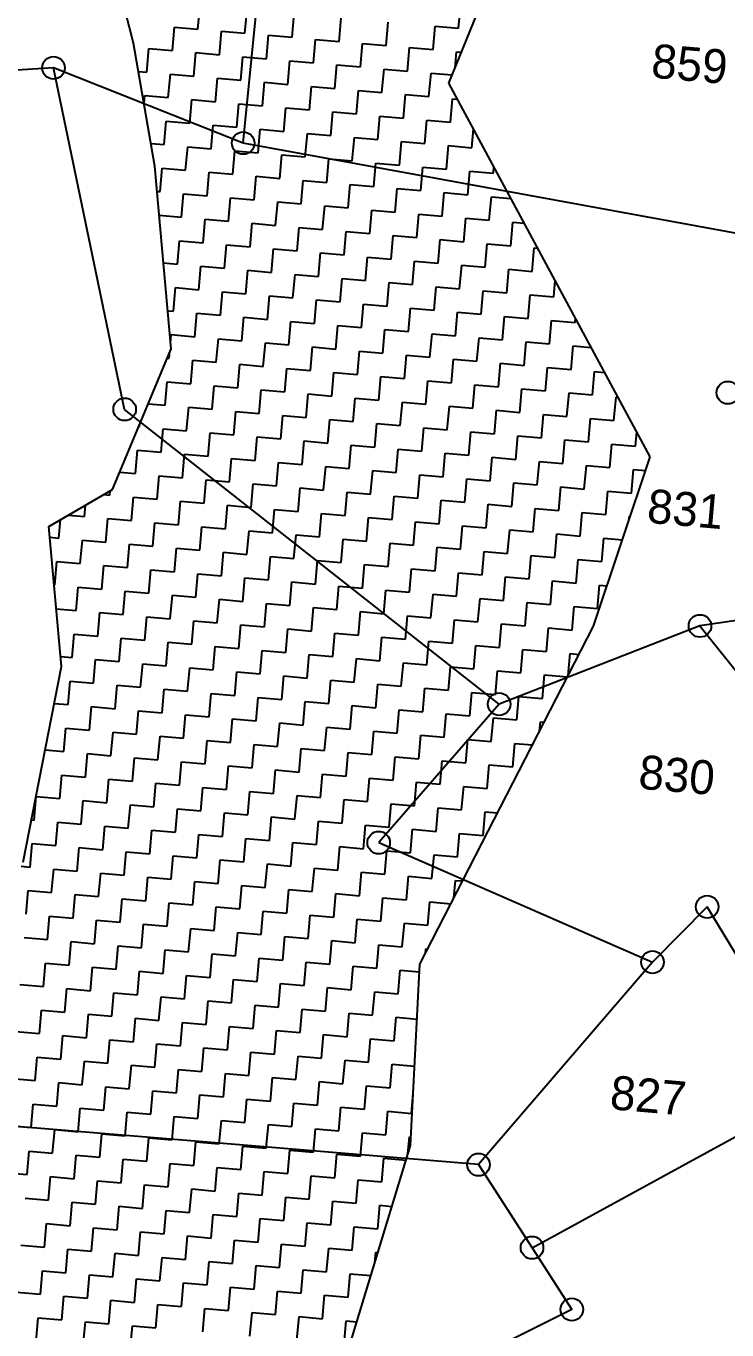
# Model space of a CAD drawing. Header units: metres. Extents: x 302356 to 305648, y 1939949 to 1943623.
# Drawn here: x 302594.8 to 302739.7, y 1942607.1 to 1942876.8 of the extents above; entities that cross this region are included whole.
import ezdxf

# ---------------------------------------------------------------- set-up
doc = ezdxf.new("R2010")
doc.units = ezdxf.units.M
for name, color, linetype in [('POLY_HATCH', 12, 'Continuous'), ('POLY_PARCEL', 6, 'Continuous'), ('TEXT_PARCEL', 7, 'Continuous')]:
    doc.layers.add(name, color=color, linetype=linetype)
doc.styles.add('TEXT_MAP', font='')
doc.styles.get('TEXT_MAP').set_extended_font_data('Kruti Dev 050')

msp = doc.modelspace()

# ---------------------------------------------------------------- linework, layer by layer
for centre in [(302600.5, 1942868.1), (302639.71, 1942852.56), (302739.87, 1942800.93), (302615.19, 1942797.48), (302734.13, 1942752.68), (302692.6, 1942736.51), (302667.71, 1942707.86), (302735.6, 1942694.58), (302724.3, 1942683.16), (302688.34, 1942641.26), (302699.41, 1942624.09), (302707.65, 1942611.3)]:
    msp.add_circle(centre, 2.33)
at = {"layer": 'POLY_HATCH'}
for p, q in [((302682.24, 1942864.93), (302701.04, 1942911.53)), ((302723.81, 1942787.68), (302682.24, 1942864.93)), ((302712.12, 1942752.64), (302723.81, 1942787.68)), ((302676.23, 1942682.71), (302712.12, 1942752.64)), ((302674.3, 1942645.24), (302676.23, 1942682.71)), ((302659.35, 1942596.27), (302674.3, 1942645.24))]:
    msp.add_line(p, q, dxfattribs=at)
at = {"layer": 'POLY_HATCH', "ltscale": 10}
for p, q in [((302617.05, 1942873.19), (302608.29, 1942907.78)), ((302621.46, 1942847.8), (302617.05, 1942873.19)), ((302624.79, 1942810), (302621.46, 1942847.8)), ((302612.69, 1942780.91), (302624.79, 1942810)), ((302599.52, 1942773.23), (302612.69, 1942780.91)), ((302602.15, 1942744.32), (302599.52, 1942773.23)), ((302594.21, 1942703.83), (302602.15, 1942744.32))]:
    msp.add_line(p, q, dxfattribs=at)
at = {"layer": 'POLY_HATCH', "linetype": 'Continuous', "ltscale": 10}
for p, q in [((302630.34, 1942876.12), (302630.77, 1942880.98)), ((302640.07, 1942875.27), (302640.49, 1942880.13)), ((302649.79, 1942874.43), (302650.21, 1942879.29)), ((302684.24, 1942876.32), (302684.66, 1942881.19)), ((302625.06, 1942871.68), (302625.48, 1942876.54)), ((302625.48, 1942876.54), (302630.34, 1942876.12)), ((302659.51, 1942873.58), (302659.93, 1942878.44)), ((302669.23, 1942872.73), (302669.65, 1942877.59)), ((302678.95, 1942871.89), (302679.38, 1942876.75)), ((302679.38, 1942876.75), (302684.24, 1942876.32)), ((302634.78, 1942870.84), (302635.2, 1942875.7)), ((302635.2, 1942875.7), (302640.07, 1942875.27)), ((302644.5, 1942869.99), (302644.93, 1942874.85)), ((302644.93, 1942874.85), (302649.79, 1942874.43)), ((302654.23, 1942869.14), (302654.65, 1942874)), ((302654.65, 1942874), (302659.51, 1942873.58)), ((302619.78, 1942867.24), (302620.2, 1942872.1)), ((302620.2, 1942872.1), (302625.06, 1942871.68)), ((302629.5, 1942866.4), (302629.92, 1942871.26)), ((302629.92, 1942871.26), (302634.78, 1942870.84)), ((302663.95, 1942868.3), (302664.37, 1942873.16)), ((302664.37, 1942873.16), (302669.23, 1942872.73)), ((302673.67, 1942867.45), (302674.09, 1942872.31)), ((302674.09, 1942872.31), (302678.95, 1942871.89)), ((302683.52, 1942868.12), (302683.81, 1942871.46)), ((302683.81, 1942871.46), (302684.84, 1942871.37)), ((302639.22, 1942865.55), (302639.64, 1942870.41)), ((302639.64, 1942870.41), (302644.5, 1942869.99)), ((302648.94, 1942864.7), (302649.36, 1942869.57)), ((302649.36, 1942869.57), (302654.23, 1942869.14)), ((302658.66, 1942863.86), (302659.09, 1942868.72)), ((302659.09, 1942868.72), (302663.95, 1942868.3)), ((302618.05, 1942867.39), (302619.78, 1942867.24)), ((302624.21, 1942861.96), (302624.64, 1942866.82)), ((302624.64, 1942866.82), (302629.5, 1942866.4)), ((302633.94, 1942861.11), (302634.36, 1942865.97)), ((302634.36, 1942865.97), (302639.22, 1942865.55)), ((302668.39, 1942863.01), (302668.81, 1942867.87)), ((302668.81, 1942867.87), (302673.67, 1942867.45)), ((302678.11, 1942862.16), (302678.53, 1942867.03)), ((302678.53, 1942867.03), (302682.93, 1942866.64)), ((302643.66, 1942860.27), (302644.08, 1942865.13)), ((302644.08, 1942865.13), (302648.94, 1942864.7)), ((302653.38, 1942859.42), (302653.8, 1942864.28)), ((302653.8, 1942864.28), (302658.66, 1942863.86)), ((302663.1, 1942858.57), (302663.52, 1942863.43)), ((302663.52, 1942863.43), (302668.39, 1942863.01)), ((302619.21, 1942860.74), (302619.35, 1942862.38)), ((302619.35, 1942862.38), (302624.21, 1942861.96)), ((302628.65, 1942856.68), (302629.07, 1942861.54)), ((302629.07, 1942861.54), (302633.94, 1942861.11)), ((302638.37, 1942855.83), (302638.8, 1942860.69)), ((302638.8, 1942860.69), (302643.66, 1942860.27)), ((302672.82, 1942857.73), (302673.25, 1942862.59)), ((302673.25, 1942862.59), (302678.11, 1942862.16)), ((302682.54, 1942856.88), (302682.97, 1942861.74)), ((302682.97, 1942861.74), (302684, 1942861.65)), ((302648.09, 1942854.98), (302648.52, 1942859.84)), ((302648.52, 1942859.84), (302653.38, 1942859.42)), ((302657.82, 1942854.14), (302658.24, 1942859)), ((302658.24, 1942859), (302663.1, 1942858.57)), ((302667.54, 1942853.29), (302667.96, 1942858.15)), ((302667.96, 1942858.15), (302672.82, 1942857.73)), ((302677.26, 1942852.44), (302677.68, 1942857.3)), ((302677.68, 1942857.3), (302682.54, 1942856.88)), ((302623.37, 1942852.24), (302623.79, 1942857.1)), ((302623.79, 1942857.1), (302628.65, 1942856.68)), ((302633.09, 1942851.39), (302633.51, 1942856.25)), ((302633.51, 1942856.25), (302638.37, 1942855.83)), ((302642.81, 1942850.54), (302643.23, 1942855.41)), ((302643.23, 1942855.41), (302648.09, 1942854.98)), ((302652.53, 1942849.7), (302652.96, 1942854.56)), ((302652.96, 1942854.56), (302657.82, 1942854.14)), ((302686.98, 1942851.6), (302687.32, 1942855.48)), ((302620.65, 1942852.47), (302623.37, 1942852.24)), ((302662.25, 1942848.85), (302662.68, 1942853.71)), ((302662.68, 1942853.71), (302667.54, 1942853.29)), ((302671.98, 1942848.01), (302672.4, 1942852.87)), ((302672.4, 1942852.87), (302677.26, 1942852.44)), ((302681.7, 1942847.16), (302682.12, 1942852.02)), ((302682.12, 1942852.02), (302686.98, 1942851.6)), ((302627.8, 1942846.95), (302628.23, 1942851.81)), ((302628.23, 1942851.81), (302633.09, 1942851.39)), ((302637.53, 1942846.11), (302637.95, 1942850.97)), ((302637.95, 1942850.97), (302642.81, 1942850.54)), ((302647.25, 1942845.26), (302647.67, 1942850.12)), ((302647.67, 1942850.12), (302652.53, 1942849.7)), ((302656.97, 1942844.41), (302657.39, 1942849.27)), ((302657.39, 1942849.27), (302662.25, 1942848.85)), ((302622.52, 1942842.52), (302622.94, 1942847.38)), ((302622.94, 1942847.38), (302627.8, 1942846.95)), ((302632.24, 1942841.67), (302632.67, 1942846.53)), ((302632.67, 1942846.53), (302637.53, 1942846.11)), ((302666.69, 1942843.57), (302667.12, 1942848.43)), ((302667.12, 1942848.43), (302671.98, 1942848.01)), ((302676.41, 1942842.72), (302676.84, 1942847.58)), ((302676.84, 1942847.58), (302681.7, 1942847.16)), ((302686.14, 1942841.87), (302686.56, 1942846.74)), ((302686.56, 1942846.74), (302691.42, 1942846.31)), ((302691.42, 1942846.31), (302691.54, 1942847.65)), ((302641.96, 1942840.82), (302642.39, 1942845.68)), ((302642.39, 1942845.68), (302647.25, 1942845.26)), ((302651.69, 1942839.98), (302652.11, 1942844.84)), ((302652.11, 1942844.84), (302656.97, 1942844.41)), ((302661.41, 1942839.13), (302661.83, 1942843.99)), ((302661.83, 1942843.99), (302666.69, 1942843.57)), ((302621.92, 1942842.57), (302622.52, 1942842.52)), ((302626.96, 1942837.23), (302627.38, 1942842.09)), ((302627.38, 1942842.09), (302632.24, 1942841.67)), ((302636.68, 1942836.38), (302637.1, 1942841.25)), ((302637.1, 1942841.25), (302641.96, 1942840.82)), ((302671.13, 1942838.28), (302671.55, 1942843.14)), ((302671.55, 1942843.14), (302676.41, 1942842.72)), ((302680.85, 1942837.44), (302681.28, 1942842.3)), ((302681.28, 1942842.3), (302686.14, 1942841.87)), ((302690.57, 1942836.59), (302691, 1942841.45)), ((302691, 1942841.45), (302695.06, 1942841.1)), ((302646.4, 1942835.54), (302646.83, 1942840.4)), ((302646.83, 1942840.4), (302651.69, 1942839.98)), ((302656.12, 1942834.69), (302656.55, 1942839.55)), ((302656.55, 1942839.55), (302661.41, 1942839.13)), ((302665.85, 1942833.85), (302666.27, 1942838.71)), ((302666.27, 1942838.71), (302671.13, 1942838.28)), ((302622.35, 1942837.63), (302626.96, 1942837.23)), ((302631.4, 1942831.95), (302631.82, 1942836.81)), ((302631.82, 1942836.81), (302636.68, 1942836.38)), ((302641.12, 1942831.1), (302641.54, 1942835.96)), ((302641.54, 1942835.96), (302646.4, 1942835.54)), ((302675.57, 1942833), (302675.99, 1942837.86)), ((302675.99, 1942837.86), (302680.85, 1942837.44)), ((302685.29, 1942832.15), (302685.71, 1942837.01)), ((302685.71, 1942837.01), (302690.57, 1942836.59)), ((302695.01, 1942831.31), (302695.43, 1942836.17)), ((302695.43, 1942836.17), (302697.83, 1942835.96)), ((302650.84, 1942830.25), (302651.26, 1942835.12)), ((302651.26, 1942835.12), (302656.12, 1942834.69)), ((302660.56, 1942829.41), (302660.98, 1942834.27)), ((302660.98, 1942834.27), (302665.85, 1942833.85)), ((302670.28, 1942828.56), (302670.71, 1942833.42)), ((302670.71, 1942833.42), (302675.57, 1942833)), ((302626.11, 1942827.51), (302626.53, 1942832.37)), ((302626.53, 1942832.37), (302631.4, 1942831.95)), ((302635.83, 1942826.66), (302636.26, 1942831.52)), ((302636.26, 1942831.52), (302641.12, 1942831.1)), ((302645.56, 1942825.82), (302645.98, 1942830.68)), ((302645.98, 1942830.68), (302650.84, 1942830.25)), ((302680.01, 1942827.71), (302680.43, 1942832.58)), ((302680.43, 1942832.58), (302685.29, 1942832.15)), ((302689.73, 1942826.87), (302690.15, 1942831.73)), ((302690.15, 1942831.73), (302695.01, 1942831.31)), ((302699.45, 1942826.02), (302699.87, 1942830.88)), ((302699.87, 1942830.88), (302700.6, 1942830.82)), ((302623.22, 1942827.76), (302626.11, 1942827.51)), ((302655.28, 1942824.97), (302655.7, 1942829.83)), ((302655.7, 1942829.83), (302660.56, 1942829.41)), ((302665, 1942824.12), (302665.42, 1942828.98)), ((302665.42, 1942828.98), (302670.28, 1942828.56)), ((302674.72, 1942823.28), (302675.14, 1942828.14)), ((302675.14, 1942828.14), (302680.01, 1942827.71)), ((302630.55, 1942822.23), (302630.97, 1942827.09)), ((302630.97, 1942827.09), (302635.83, 1942826.66)), ((302640.27, 1942821.38), (302640.69, 1942826.24)), ((302640.69, 1942826.24), (302645.56, 1942825.82)), ((302649.99, 1942820.53), (302650.42, 1942825.39)), ((302650.42, 1942825.39), (302655.28, 1942824.97)), ((302684.44, 1942822.43), (302684.87, 1942827.29)), ((302684.87, 1942827.29), (302689.73, 1942826.87)), ((302694.17, 1942821.58), (302694.59, 1942826.45)), ((302694.59, 1942826.45), (302699.45, 1942826.02)), ((302625.26, 1942817.79), (302625.69, 1942822.65)), ((302625.69, 1942822.65), (302630.55, 1942822.23)), ((302659.72, 1942819.69), (302660.14, 1942824.55)), ((302660.14, 1942824.55), (302665, 1942824.12)), ((302669.44, 1942818.84), (302669.86, 1942823.7)), ((302669.86, 1942823.7), (302674.72, 1942823.28)), ((302679.16, 1942817.99), (302679.58, 1942822.85)), ((302679.58, 1942822.85), (302684.44, 1942822.43)), ((302703.89, 1942820.74), (302704.18, 1942824.15)), ((302634.99, 1942816.94), (302635.41, 1942821.8)), ((302635.41, 1942821.8), (302640.27, 1942821.38)), ((302644.71, 1942816.09), (302645.13, 1942820.96)), ((302645.13, 1942820.96), (302649.99, 1942820.53)), ((302654.43, 1942815.25), (302654.85, 1942820.11)), ((302654.85, 1942820.11), (302659.72, 1942819.69)), ((302688.88, 1942817.15), (302689.3, 1942822.01)), ((302689.3, 1942822.01), (302694.17, 1942821.58)), ((302698.6, 1942816.3), (302699.03, 1942821.16)), ((302699.03, 1942821.16), (302703.89, 1942820.74)), ((302624.09, 1942817.89), (302625.26, 1942817.79)), ((302629.7, 1942812.5), (302630.13, 1942817.36)), ((302630.13, 1942817.36), (302634.99, 1942816.94)), ((302664.15, 1942814.4), (302664.58, 1942819.26)), ((302664.58, 1942819.26), (302669.44, 1942818.84)), ((302673.87, 1942813.56), (302674.3, 1942818.42)), ((302674.3, 1942818.42), (302679.16, 1942817.99)), ((302683.6, 1942812.71), (302684.02, 1942817.57)), ((302684.02, 1942817.57), (302688.88, 1942817.15)), ((302639.42, 1942811.66), (302639.85, 1942816.52)), ((302639.85, 1942816.52), (302644.71, 1942816.09)), ((302649.15, 1942810.81), (302649.57, 1942815.67)), ((302649.57, 1942815.67), (302654.43, 1942815.25)), ((302658.87, 1942809.96), (302659.29, 1942814.82)), ((302659.29, 1942814.82), (302664.15, 1942814.4)), ((302693.32, 1942811.86), (302693.74, 1942816.72)), ((302693.74, 1942816.72), (302698.6, 1942816.3)), ((302703.04, 1942811.02), (302703.46, 1942815.88)), ((302703.46, 1942815.88), (302708.32, 1942815.45)), ((302708.32, 1942815.45), (302708.4, 1942816.32)), ((302624.69, 1942811.15), (302624.84, 1942812.93)), ((302624.84, 1942812.93), (302629.7, 1942812.5)), ((302634.14, 1942807.22), (302634.56, 1942812.08)), ((302634.56, 1942812.08), (302639.42, 1942811.66)), ((302668.59, 1942809.12), (302669.01, 1942813.98)), ((302669.01, 1942813.98), (302673.87, 1942813.56)), ((302678.31, 1942808.27), (302678.74, 1942813.13)), ((302678.74, 1942813.13), (302683.6, 1942812.71)), ((302688.03, 1942807.42), (302688.46, 1942812.29)), ((302688.46, 1942812.29), (302693.32, 1942811.86)), ((302697.76, 1942806.58), (302698.18, 1942811.44)), ((302698.18, 1942811.44), (302703.04, 1942811.02)), ((302624.42, 1942808.07), (302624.53, 1942809.39)), ((302643.86, 1942806.37), (302644.29, 1942811.23)), ((302644.29, 1942811.23), (302649.15, 1942810.81)), ((302653.58, 1942805.53), (302654.01, 1942810.39)), ((302654.01, 1942810.39), (302658.87, 1942809.96)), ((302663.31, 1942804.68), (302663.73, 1942809.54)), ((302663.73, 1942809.54), (302668.59, 1942809.12)), ((302707.48, 1942805.73), (302707.9, 1942810.59)), ((302707.9, 1942810.59), (302711.66, 1942810.27)), ((302624, 1942808.1), (302624.42, 1942808.07)), ((302628.86, 1942802.78), (302629.28, 1942807.64)), ((302629.28, 1942807.64), (302634.14, 1942807.22)), ((302638.58, 1942801.93), (302639, 1942806.8)), ((302639, 1942806.8), (302643.86, 1942806.37)), ((302673.03, 1942803.83), (302673.45, 1942808.69)), ((302673.45, 1942808.69), (302678.31, 1942808.27)), ((302682.75, 1942802.99), (302683.17, 1942807.85)), ((302683.17, 1942807.85), (302688.03, 1942807.42)), ((302692.47, 1942802.14), (302692.9, 1942807)), ((302692.9, 1942807), (302697.76, 1942806.58)), ((302702.19, 1942801.29), (302702.62, 1942806.15)), ((302702.62, 1942806.15), (302707.48, 1942805.73)), ((302648.3, 1942801.09), (302648.72, 1942805.95)), ((302648.72, 1942805.95), (302653.58, 1942805.53)), ((302658.02, 1942800.24), (302658.45, 1942805.1)), ((302658.45, 1942805.1), (302663.31, 1942804.68)), ((302667.74, 1942799.4), (302668.17, 1942804.26)), ((302668.17, 1942804.26), (302673.03, 1942803.83)), ((302677.47, 1942798.55), (302677.89, 1942803.41)), ((302677.89, 1942803.41), (302682.75, 1942802.99)), ((302711.92, 1942800.45), (302712.34, 1942805.31)), ((302712.34, 1942805.31), (302714.42, 1942805.13)), ((302623.57, 1942798.34), (302624, 1942803.2)), ((302624, 1942803.2), (302628.86, 1942802.78)), ((302633.29, 1942797.5), (302633.72, 1942802.36)), ((302633.72, 1942802.36), (302638.58, 1942801.93)), ((302643.02, 1942796.65), (302643.44, 1942801.51)), ((302643.44, 1942801.51), (302648.3, 1942801.09)), ((302652.74, 1942795.8), (302653.16, 1942800.67)), ((302653.16, 1942800.67), (302658.02, 1942800.24)), ((302687.19, 1942797.7), (302687.61, 1942802.56)), ((302687.61, 1942802.56), (302692.47, 1942802.14)), ((302696.91, 1942796.86), (302697.33, 1942801.72)), ((302697.33, 1942801.72), (302702.19, 1942801.29)), ((302706.63, 1942796.01), (302707.06, 1942800.87)), ((302707.06, 1942800.87), (302711.92, 1942800.45)), ((302620.07, 1942798.65), (302623.57, 1942798.34)), ((302628.01, 1942793.06), (302628.43, 1942797.92)), ((302628.43, 1942797.92), (302633.29, 1942797.5)), ((302662.46, 1942794.96), (302662.88, 1942799.82)), ((302662.88, 1942799.82), (302667.74, 1942799.4)), ((302672.18, 1942794.11), (302672.61, 1942798.97)), ((302672.61, 1942798.97), (302677.47, 1942798.55)), ((302681.9, 1942793.26), (302682.33, 1942798.13)), ((302682.33, 1942798.13), (302687.19, 1942797.7)), ((302716.35, 1942795.16), (302716.78, 1942800.02)), ((302716.78, 1942800.02), (302717.19, 1942799.99)), ((302637.73, 1942792.21), (302638.15, 1942797.07)), ((302638.15, 1942797.07), (302643.02, 1942796.65)), ((302647.45, 1942791.37), (302647.88, 1942796.23)), ((302647.88, 1942796.23), (302652.74, 1942795.8)), ((302657.18, 1942790.52), (302657.6, 1942795.38)), ((302657.6, 1942795.38), (302662.46, 1942794.96)), ((302691.63, 1942792.42), (302692.05, 1942797.28)), ((302692.05, 1942797.28), (302696.91, 1942796.86)), ((302701.35, 1942791.57), (302701.77, 1942796.43)), ((302701.77, 1942796.43), (302706.63, 1942796.01)), ((302711.07, 1942790.73), (302711.49, 1942795.59)), ((302711.49, 1942795.59), (302716.35, 1942795.16)), ((302618.1, 1942793.92), (302618.29, 1942793.91)), ((302618.29, 1942793.91), (302618.34, 1942794.49)), ((302622.73, 1942788.62), (302623.15, 1942793.48)), ((302623.15, 1942793.48), (302628.01, 1942793.06)), ((302632.45, 1942787.78), (302632.87, 1942792.64)), ((302632.87, 1942792.64), (302637.73, 1942792.21)), ((302666.9, 1942789.67), (302667.32, 1942794.53)), ((302667.32, 1942794.53), (302672.18, 1942794.11)), ((302676.62, 1942788.83), (302677.04, 1942793.69)), ((302677.04, 1942793.69), (302681.9, 1942793.26)), ((302686.34, 1942787.98), (302686.76, 1942792.84)), ((302686.76, 1942792.84), (302691.63, 1942792.42)), ((302720.79, 1942789.88), (302721.05, 1942792.82)), ((302642.17, 1942786.93), (302642.59, 1942791.79)), ((302642.59, 1942791.79), (302647.45, 1942791.37)), ((302651.89, 1942786.08), (302652.31, 1942790.94)), ((302652.31, 1942790.94), (302657.18, 1942790.52)), ((302661.61, 1942785.24), (302662.04, 1942790.1)), ((302662.04, 1942790.1), (302666.9, 1942789.67)), ((302696.06, 1942787.13), (302696.49, 1942791.99)), ((302696.49, 1942791.99), (302701.35, 1942791.57)), ((302705.79, 1942786.29), (302706.21, 1942791.15)), ((302706.21, 1942791.15), (302711.07, 1942790.73)), ((302715.51, 1942785.44), (302715.93, 1942790.3)), ((302715.93, 1942790.3), (302720.79, 1942789.88)), ((302617.44, 1942784.18), (302617.86, 1942789.04)), ((302617.86, 1942789.04), (302622.73, 1942788.62)), ((302627.16, 1942783.34), (302627.59, 1942788.2)), ((302627.59, 1942788.2), (302632.45, 1942787.78)), ((302636.89, 1942782.49), (302637.31, 1942787.35)), ((302637.31, 1942787.35), (302642.17, 1942786.93)), ((302671.34, 1942784.39), (302671.76, 1942789.25)), ((302671.76, 1942789.25), (302676.62, 1942788.83)), ((302681.06, 1942783.54), (302681.48, 1942788.4)), ((302681.48, 1942788.4), (302686.34, 1942787.98)), ((302690.78, 1942782.7), (302691.2, 1942787.56)), ((302691.2, 1942787.56), (302696.06, 1942787.13)), ((302614.17, 1942784.47), (302617.44, 1942784.18)), ((302646.61, 1942781.64), (302647.03, 1942786.51)), ((302647.03, 1942786.51), (302651.89, 1942786.08)), ((302656.33, 1942780.8), (302656.75, 1942785.66)), ((302656.75, 1942785.66), (302661.61, 1942785.24)), ((302666.05, 1942779.95), (302666.47, 1942784.81)), ((302666.47, 1942784.81), (302671.34, 1942784.39)), ((302700.5, 1942781.85), (302700.92, 1942786.71)), ((302700.92, 1942786.71), (302705.79, 1942786.29)), ((302710.22, 1942781), (302710.65, 1942785.86)), ((302710.65, 1942785.86), (302715.51, 1942785.44)), ((302719.95, 1942780.16), (302720.37, 1942785.02)), ((302720.37, 1942785.02), (302722.85, 1942784.8)), ((302621.88, 1942778.9), (302622.3, 1942783.76)), ((302622.3, 1942783.76), (302627.16, 1942783.34)), ((302631.6, 1942778.05), (302632.02, 1942782.91)), ((302632.02, 1942782.91), (302636.89, 1942782.49)), ((302641.32, 1942777.21), (302641.75, 1942782.07)), ((302641.75, 1942782.07), (302646.61, 1942781.64)), ((302675.77, 1942779.1), (302676.2, 1942783.97)), ((302676.2, 1942783.97), (302681.06, 1942783.54)), ((302685.5, 1942778.26), (302685.92, 1942783.12)), ((302685.92, 1942783.12), (302690.78, 1942782.7)), ((302695.22, 1942777.41), (302695.64, 1942782.27)), ((302695.64, 1942782.27), (302700.5, 1942781.85)), ((302610.89, 1942779.86), (302612.16, 1942779.75)), ((302612.16, 1942779.75), (302612.23, 1942780.64)), ((302616.59, 1942774.46), (302617.02, 1942779.32)), ((302617.02, 1942779.32), (302621.88, 1942778.9)), ((302651.04, 1942776.36), (302651.47, 1942781.22)), ((302651.47, 1942781.22), (302656.33, 1942780.8)), ((302660.77, 1942775.51), (302661.19, 1942780.37)), ((302661.19, 1942780.37), (302666.05, 1942779.95)), ((302670.49, 1942774.67), (302670.91, 1942779.53)), ((302670.91, 1942779.53), (302675.77, 1942779.1)), ((302704.94, 1942776.57), (302705.36, 1942781.43)), ((302705.36, 1942781.43), (302710.22, 1942781)), ((302714.66, 1942775.72), (302715.08, 1942780.58)), ((302715.08, 1942780.58), (302719.95, 1942780.16)), ((302606.87, 1942775.31), (302607.08, 1942777.63)), ((302626.32, 1942773.62), (302626.74, 1942778.48)), ((302626.74, 1942778.48), (302631.6, 1942778.05)), ((302636.04, 1942772.77), (302636.46, 1942777.63)), ((302636.46, 1942777.63), (302641.32, 1942777.21)), ((302645.76, 1942771.92), (302646.18, 1942776.78)), ((302646.18, 1942776.78), (302651.04, 1942776.36)), ((302680.21, 1942773.82), (302680.63, 1942778.68)), ((302680.63, 1942778.68), (302685.5, 1942778.26)), ((302689.93, 1942772.97), (302690.36, 1942777.84)), ((302690.36, 1942777.84), (302695.22, 1942777.41)), ((302699.65, 1942772.13), (302700.08, 1942776.99)), ((302700.08, 1942776.99), (302704.94, 1942776.57)), ((302601.59, 1942770.87), (302601.92, 1942774.63)), ((302603.58, 1942775.6), (302606.87, 1942775.31)), ((302611.31, 1942770.02), (302611.73, 1942774.89)), ((302611.73, 1942774.89), (302616.59, 1942774.46)), ((302621.03, 1942769.18), (302621.46, 1942774.04)), ((302621.46, 1942774.04), (302626.32, 1942773.62)), ((302655.48, 1942771.08), (302655.91, 1942775.94)), ((302655.91, 1942775.94), (302660.77, 1942775.51)), ((302665.2, 1942770.23), (302665.63, 1942775.09)), ((302665.63, 1942775.09), (302670.49, 1942774.67)), ((302674.93, 1942769.38), (302675.35, 1942774.24)), ((302675.35, 1942774.24), (302680.21, 1942773.82)), ((302709.38, 1942771.28), (302709.8, 1942776.14)), ((302709.8, 1942776.14), (302714.66, 1942775.72)), ((302719.47, 1942774.65), (302719.52, 1942775.3)), ((302719.52, 1942775.3), (302719.68, 1942775.28)), ((302599.72, 1942771.03), (302601.59, 1942770.87)), ((302630.75, 1942768.33), (302631.18, 1942773.19)), ((302631.18, 1942773.19), (302636.04, 1942772.77)), ((302640.48, 1942767.48), (302640.9, 1942772.35)), ((302640.9, 1942772.35), (302645.76, 1942771.92)), ((302650.2, 1942766.64), (302650.62, 1942771.5)), ((302650.62, 1942771.5), (302655.48, 1942771.08)), ((302684.65, 1942768.54), (302685.07, 1942773.4)), ((302685.07, 1942773.4), (302689.93, 1942772.97)), ((302694.37, 1942767.69), (302694.79, 1942772.55)), ((302694.79, 1942772.55), (302699.65, 1942772.13)), ((302704.09, 1942766.84), (302704.52, 1942771.7)), ((302704.52, 1942771.7), (302709.38, 1942771.28)), ((302606.03, 1942765.59), (302606.45, 1942770.45)), ((302606.45, 1942770.45), (302611.31, 1942770.02)), ((302615.75, 1942764.74), (302616.17, 1942769.6)), ((302616.17, 1942769.6), (302621.03, 1942769.18)), ((302625.47, 1942763.89), (302625.89, 1942768.75)), ((302625.89, 1942768.75), (302630.75, 1942768.33)), ((302659.92, 1942765.79), (302660.34, 1942770.65)), ((302660.34, 1942770.65), (302665.2, 1942770.23)), ((302669.64, 1942764.95), (302670.07, 1942769.81)), ((302670.07, 1942769.81), (302674.93, 1942769.38)), ((302679.36, 1942764.1), (302679.79, 1942768.96)), ((302679.79, 1942768.96), (302684.65, 1942768.54)), ((302713.81, 1942766), (302714.24, 1942770.86)), ((302714.24, 1942770.86), (302718.09, 1942770.52)), ((302600.74, 1942761.15), (302601.17, 1942766.01)), ((302601.17, 1942766.01), (302606.03, 1942765.59)), ((302635.19, 1942763.05), (302635.62, 1942767.91)), ((302635.62, 1942767.91), (302640.48, 1942767.48)), ((302644.91, 1942762.2), (302645.34, 1942767.06)), ((302645.34, 1942767.06), (302650.2, 1942766.64)), ((302654.64, 1942761.35), (302655.06, 1942766.21)), ((302655.06, 1942766.21), (302659.92, 1942765.79)), ((302689.09, 1942763.25), (302689.51, 1942768.11)), ((302689.51, 1942768.11), (302694.37, 1942767.69)), ((302698.81, 1942762.41), (302699.23, 1942767.27)), ((302699.23, 1942767.27), (302704.09, 1942766.84)), ((302708.53, 1942761.56), (302708.95, 1942766.42)), ((302708.95, 1942766.42), (302713.81, 1942766)), ((302610.46, 1942760.3), (302610.89, 1942765.16)), ((302610.89, 1942765.16), (302615.75, 1942764.74)), ((302620.19, 1942759.46), (302620.61, 1942764.32)), ((302620.61, 1942764.32), (302625.47, 1942763.89)), ((302629.91, 1942758.61), (302630.33, 1942763.47)), ((302630.33, 1942763.47), (302635.19, 1942763.05)), ((302664.36, 1942760.51), (302664.78, 1942765.37)), ((302664.78, 1942765.37), (302669.64, 1942764.95)), ((302674.08, 1942759.66), (302674.5, 1942764.52)), ((302674.5, 1942764.52), (302679.36, 1942764.1)), ((302683.8, 1942758.81), (302684.23, 1942763.68)), ((302684.23, 1942763.68), (302689.09, 1942763.25)), ((302600.61, 1942761.16), (302600.74, 1942761.15)), ((302605.18, 1942755.86), (302605.6, 1942760.73)), ((302605.6, 1942760.73), (302610.46, 1942760.3)), ((302639.63, 1942757.76), (302640.05, 1942762.62)), ((302640.05, 1942762.62), (302644.91, 1942762.2)), ((302649.35, 1942756.92), (302649.78, 1942761.78)), ((302649.78, 1942761.78), (302654.64, 1942761.35)), ((302659.07, 1942756.07), (302659.5, 1942760.93)), ((302659.5, 1942760.93), (302664.36, 1942760.51)), ((302693.52, 1942757.97), (302693.95, 1942762.83)), ((302693.95, 1942762.83), (302698.81, 1942762.41)), ((302703.25, 1942757.12), (302703.67, 1942761.98)), ((302703.67, 1942761.98), (302708.53, 1942761.56)), ((302712.97, 1942756.27), (302713.39, 1942761.14)), ((302713.39, 1942761.14), (302714.91, 1942761)), ((302614.9, 1942755.02), (302615.32, 1942759.88)), ((302615.32, 1942759.88), (302620.19, 1942759.46)), ((302624.62, 1942754.17), (302625.05, 1942759.03)), ((302625.05, 1942759.03), (302629.91, 1942758.61)), ((302634.35, 1942753.32), (302634.77, 1942758.19)), ((302634.77, 1942758.19), (302639.63, 1942757.76)), ((302668.8, 1942755.22), (302669.22, 1942760.08)), ((302669.22, 1942760.08), (302674.08, 1942759.66)), ((302678.52, 1942754.38), (302678.94, 1942759.24)), ((302678.94, 1942759.24), (302683.8, 1942758.81)), ((302688.24, 1942753.53), (302688.66, 1942758.39)), ((302688.66, 1942758.39), (302693.52, 1942757.97)), ((302697.96, 1942752.68), (302698.39, 1942757.54)), ((302698.39, 1942757.54), (302703.25, 1942757.12)), ((302601.06, 1942756.22), (302605.18, 1942755.86)), ((302609.62, 1942750.58), (302610.04, 1942755.44)), ((302610.04, 1942755.44), (302614.9, 1942755.02)), ((302644.07, 1942752.48), (302644.49, 1942757.34)), ((302644.49, 1942757.34), (302649.35, 1942756.92)), ((302653.79, 1942751.63), (302654.21, 1942756.49)), ((302654.21, 1942756.49), (302659.07, 1942756.07)), ((302663.51, 1942750.79), (302663.93, 1942755.65)), ((302663.93, 1942755.65), (302668.8, 1942755.22)), ((302673.23, 1942749.94), (302673.66, 1942754.8)), ((302673.66, 1942754.8), (302678.52, 1942754.38)), ((302707.68, 1942751.84), (302708.11, 1942756.7)), ((302708.11, 1942756.7), (302712.97, 1942756.27)), ((302619.34, 1942749.73), (302619.76, 1942754.59)), ((302619.76, 1942754.59), (302624.62, 1942754.17)), ((302629.06, 1942748.89), (302629.48, 1942753.75)), ((302629.48, 1942753.75), (302634.35, 1942753.32)), ((302638.78, 1942748.04), (302639.21, 1942752.9)), ((302639.21, 1942752.9), (302644.07, 1942752.48)), ((302682.96, 1942749.09), (302683.38, 1942753.95)), ((302683.38, 1942753.95), (302688.24, 1942753.53)), ((302692.68, 1942748.25), (302693.1, 1942753.11)), ((302693.1, 1942753.11), (302697.96, 1942752.68)), ((302702.4, 1942747.4), (302702.82, 1942752.26)), ((302702.82, 1942752.26), (302707.68, 1942751.84)), ((302604.33, 1942746.14), (302604.76, 1942751)), ((302604.76, 1942751), (302609.62, 1942750.58)), ((302614.06, 1942745.3), (302614.48, 1942750.16)), ((302614.48, 1942750.16), (302619.34, 1942749.73)), ((302648.51, 1942747.19), (302648.93, 1942752.06)), ((302648.93, 1942752.06), (302653.79, 1942751.63)), ((302658.23, 1942746.35), (302658.65, 1942751.21)), ((302658.65, 1942751.21), (302663.51, 1942750.79)), ((302667.95, 1942745.5), (302668.37, 1942750.36)), ((302668.37, 1942750.36), (302673.23, 1942749.94)), ((302677.67, 1942744.65), (302678.09, 1942749.52)), ((302678.09, 1942749.52), (302682.96, 1942749.09)), ((302623.78, 1942744.45), (302624.2, 1942749.31)), ((302624.2, 1942749.31), (302629.06, 1942748.89)), ((302633.5, 1942743.6), (302633.92, 1942748.46)), ((302633.92, 1942748.46), (302638.78, 1942748.04)), ((302643.22, 1942742.76), (302643.64, 1942747.62)), ((302643.64, 1942747.62), (302648.51, 1942747.19)), ((302652.94, 1942741.91), (302653.37, 1942746.77)), ((302653.37, 1942746.77), (302658.23, 1942746.35)), ((302687.39, 1942743.81), (302687.82, 1942748.67)), ((302687.82, 1942748.67), (302692.68, 1942748.25)), ((302697.12, 1942742.96), (302697.54, 1942747.82)), ((302697.54, 1942747.82), (302702.4, 1942747.4)), ((302706.86, 1942742.4), (302707.26, 1942746.98)), ((302707.26, 1942746.98), (302709.13, 1942746.81)), ((302601.96, 1942746.35), (302604.33, 1942746.14)), ((302608.77, 1942740.86), (302609.19, 1942745.72)), ((302609.19, 1942745.72), (302614.06, 1942745.3)), ((302618.49, 1942740.01), (302618.92, 1942744.87)), ((302618.92, 1942744.87), (302623.78, 1942744.45)), ((302628.21, 1942739.17), (302628.64, 1942744.03)), ((302628.64, 1942744.03), (302633.5, 1942743.6)), ((302662.67, 1942741.06), (302663.09, 1942745.92)), ((302663.09, 1942745.92), (302667.95, 1942745.5)), ((302672.39, 1942740.22), (302672.81, 1942745.08)), ((302672.81, 1942745.08), (302677.67, 1942744.65)), ((302682.11, 1942739.37), (302682.53, 1942744.23)), ((302682.53, 1942744.23), (302687.39, 1942743.81)), ((302603.49, 1942736.42), (302603.91, 1942741.28)), ((302603.91, 1942741.28), (302608.77, 1942740.86)), ((302637.94, 1942738.32), (302638.36, 1942743.18)), ((302638.36, 1942743.18), (302643.22, 1942742.76)), ((302647.66, 1942737.47), (302648.08, 1942742.33)), ((302648.08, 1942742.33), (302652.94, 1942741.91)), ((302657.38, 1942736.63), (302657.8, 1942741.49)), ((302657.8, 1942741.49), (302662.67, 1942741.06)), ((302691.83, 1942738.52), (302692.25, 1942743.38)), ((302692.25, 1942743.38), (302697.12, 1942742.96)), ((302701.55, 1942737.68), (302701.98, 1942742.54)), ((302701.98, 1942742.54), (302706.72, 1942742.13)), ((302613.21, 1942735.57), (302613.63, 1942740.43)), ((302613.63, 1942740.43), (302618.49, 1942740.01)), ((302622.93, 1942734.73), (302623.35, 1942739.59)), ((302623.35, 1942739.59), (302628.21, 1942739.17)), ((302632.65, 1942733.88), (302633.08, 1942738.74)), ((302633.08, 1942738.74), (302637.94, 1942738.32)), ((302667.1, 1942735.78), (302667.53, 1942740.64)), ((302667.53, 1942740.64), (302672.39, 1942740.22)), ((302676.82, 1942734.93), (302677.25, 1942739.79)), ((302677.25, 1942739.79), (302682.11, 1942739.37)), ((302686.55, 1942734.09), (302686.97, 1942738.95)), ((302686.97, 1942738.95), (302691.83, 1942738.52)), ((302600.65, 1942736.67), (302603.49, 1942736.42)), ((302607.92, 1942731.14), (302608.35, 1942736)), ((302608.35, 1942736), (302613.21, 1942735.57)), ((302642.37, 1942733.03), (302642.8, 1942737.9)), ((302642.8, 1942737.9), (302647.66, 1942737.47)), ((302652.1, 1942732.19), (302652.52, 1942737.05)), ((302652.52, 1942737.05), (302657.38, 1942736.63)), ((302661.82, 1942731.34), (302662.24, 1942736.2)), ((302662.24, 1942736.2), (302667.1, 1942735.78)), ((302696.27, 1942733.24), (302696.69, 1942738.1)), ((302696.69, 1942738.1), (302701.55, 1942737.68)), ((302617.65, 1942730.29), (302618.07, 1942735.15)), ((302618.07, 1942735.15), (302622.93, 1942734.73)), ((302627.37, 1942729.44), (302627.79, 1942734.3)), ((302627.79, 1942734.3), (302632.65, 1942733.88)), ((302637.09, 1942728.6), (302637.51, 1942733.46)), ((302637.51, 1942733.46), (302642.37, 1942733.03)), ((302671.54, 1942730.49), (302671.96, 1942735.36)), ((302671.96, 1942735.36), (302676.82, 1942734.93)), ((302681.26, 1942729.65), (302681.69, 1942734.51)), ((302681.69, 1942734.51), (302686.55, 1942734.09)), ((302690.98, 1942728.8), (302691.41, 1942733.66)), ((302691.41, 1942733.66), (302696.27, 1942733.24)), ((302602.64, 1942726.7), (302603.06, 1942731.56)), ((302603.06, 1942731.56), (302607.92, 1942731.14)), ((302612.36, 1942725.85), (302612.79, 1942730.71)), ((302612.79, 1942730.71), (302617.65, 1942730.29)), ((302646.81, 1942727.75), (302647.24, 1942732.61)), ((302647.24, 1942732.61), (302652.1, 1942732.19)), ((302656.53, 1942726.9), (302656.96, 1942731.76)), ((302656.96, 1942731.76), (302661.82, 1942731.34)), ((302666.26, 1942726.06), (302666.68, 1942730.92)), ((302666.68, 1942730.92), (302671.54, 1942730.49)), ((302700.96, 1942730.9), (302701.13, 1942732.82)), ((302701.13, 1942732.82), (302701.91, 1942732.75)), ((302622.08, 1942725.01), (302622.51, 1942729.87)), ((302622.51, 1942729.87), (302627.37, 1942729.44)), ((302631.81, 1942724.16), (302632.23, 1942729.02)), ((302632.23, 1942729.02), (302637.09, 1942728.6)), ((302641.53, 1942723.31), (302641.95, 1942728.17)), ((302641.95, 1942728.17), (302646.81, 1942727.75)), ((302675.98, 1942725.21), (302676.4, 1942730.07)), ((302676.4, 1942730.07), (302681.26, 1942729.65)), ((302685.7, 1942724.36), (302686.12, 1942729.23)), ((302686.12, 1942729.23), (302690.98, 1942728.8)), ((302695.42, 1942723.52), (302695.85, 1942728.38)), ((302695.85, 1942728.38), (302699.51, 1942728.06)), ((302598.76, 1942727.04), (302602.64, 1942726.7)), ((302607.08, 1942721.41), (302607.5, 1942726.28)), ((302607.5, 1942726.28), (302612.36, 1942725.85)), ((302616.8, 1942720.57), (302617.22, 1942725.43)), ((302617.22, 1942725.43), (302622.08, 1942725.01)), ((302651.25, 1942722.47), (302651.67, 1942727.33)), ((302651.67, 1942727.33), (302656.53, 1942726.9)), ((302660.97, 1942721.62), (302661.4, 1942726.48)), ((302661.4, 1942726.48), (302666.26, 1942726.06)), ((302670.69, 1942720.77), (302671.12, 1942725.63)), ((302671.12, 1942725.63), (302675.98, 1942725.21)), ((302626.52, 1942719.72), (302626.95, 1942724.58)), ((302626.95, 1942724.58), (302631.81, 1942724.16)), ((302636.24, 1942718.87), (302636.67, 1942723.74)), ((302636.67, 1942723.74), (302641.53, 1942723.31)), ((302645.97, 1942718.03), (302646.39, 1942722.89)), ((302646.39, 1942722.89), (302651.25, 1942722.47)), ((302680.42, 1942719.93), (302680.84, 1942724.79)), ((302680.84, 1942724.79), (302685.7, 1942724.36)), ((302690.14, 1942719.08), (302690.56, 1942723.94)), ((302690.56, 1942723.94), (302695.42, 1942723.52)), ((302601.79, 1942716.98), (302602.22, 1942721.84)), ((302602.22, 1942721.84), (302607.08, 1942721.41)), ((302611.52, 1942716.13), (302611.94, 1942720.99)), ((302611.94, 1942720.99), (302616.8, 1942720.57)), ((302621.24, 1942715.28), (302621.66, 1942720.14)), ((302621.66, 1942720.14), (302626.52, 1942719.72)), ((302655.69, 1942717.18), (302656.11, 1942722.04)), ((302656.11, 1942722.04), (302660.97, 1942721.62)), ((302665.41, 1942716.34), (302665.83, 1942721.2)), ((302665.83, 1942721.2), (302670.69, 1942720.77)), ((302675.13, 1942715.49), (302675.56, 1942720.35)), ((302675.56, 1942720.35), (302680.42, 1942719.93)), ((302596.51, 1942712.54), (302596.93, 1942717.4)), ((302596.93, 1942717.4), (302601.79, 1942716.98)), ((302630.96, 1942714.44), (302631.38, 1942719.3)), ((302631.38, 1942719.3), (302636.24, 1942718.87)), ((302640.68, 1942713.59), (302641.1, 1942718.45)), ((302641.1, 1942718.45), (302645.97, 1942718.03)), ((302650.4, 1942712.74), (302650.83, 1942717.6)), ((302650.83, 1942717.6), (302655.69, 1942717.18)), ((302684.85, 1942714.64), (302685.28, 1942719.5)), ((302685.28, 1942719.5), (302690.14, 1942719.08)), ((302606.23, 1942711.69), (302606.65, 1942716.55)), ((302606.65, 1942716.55), (302611.52, 1942716.13)), ((302615.95, 1942710.85), (302616.38, 1942715.71)), ((302616.38, 1942715.71), (302621.24, 1942715.28)), ((302625.68, 1942710), (302626.1, 1942714.86)), ((302626.1, 1942714.86), (302630.96, 1942714.44)), ((302660.13, 1942711.9), (302660.55, 1942716.76)), ((302660.55, 1942716.76), (302665.41, 1942716.34)), ((302669.85, 1942711.05), (302670.27, 1942715.91)), ((302670.27, 1942715.91), (302675.13, 1942715.49)), ((302679.57, 1942710.2), (302679.99, 1942715.07)), ((302679.99, 1942715.07), (302684.85, 1942714.64)), ((302595.93, 1942712.59), (302596.51, 1942712.54)), ((302600.95, 1942707.25), (302601.37, 1942712.12)), ((302601.37, 1942712.12), (302606.23, 1942711.69)), ((302635.4, 1942709.15), (302635.82, 1942714.01)), ((302635.82, 1942714.01), (302640.68, 1942713.59)), ((302645.12, 1942708.31), (302645.54, 1942713.17)), ((302645.54, 1942713.17), (302650.4, 1942712.74)), ((302654.84, 1942707.46), (302655.26, 1942712.32)), ((302655.26, 1942712.32), (302660.13, 1942711.9)), ((302689.29, 1942709.36), (302689.71, 1942714.22)), ((302689.71, 1942714.22), (302692.29, 1942714)), ((302610.67, 1942706.41), (302611.09, 1942711.27)), ((302611.09, 1942711.27), (302615.95, 1942710.85)), ((302620.39, 1942705.56), (302620.81, 1942710.42)), ((302620.81, 1942710.42), (302625.68, 1942710)), ((302630.11, 1942704.71), (302630.54, 1942709.58)), ((302630.54, 1942709.58), (302635.4, 1942709.15)), ((302664.56, 1942706.61), (302664.99, 1942711.47)), ((302664.99, 1942711.47), (302669.85, 1942711.05)), ((302674.29, 1942705.77), (302674.71, 1942710.63)), ((302674.71, 1942710.63), (302679.57, 1942710.2)), ((302684.01, 1942704.92), (302684.43, 1942709.78)), ((302684.43, 1942709.78), (302689.29, 1942709.36)), ((302595.66, 1942702.82), (302596.09, 1942707.68)), ((302596.09, 1942707.68), (302600.95, 1942707.25)), ((302605.39, 1942701.97), (302605.81, 1942706.83)), ((302605.81, 1942706.83), (302610.67, 1942706.41)), ((302639.84, 1942703.87), (302640.26, 1942708.73)), ((302640.26, 1942708.73), (302645.12, 1942708.31)), ((302649.56, 1942703.02), (302649.98, 1942707.88)), ((302649.98, 1942707.88), (302654.84, 1942707.46)), ((302659.28, 1942702.18), (302659.7, 1942707.04)), ((302659.7, 1942707.04), (302664.56, 1942706.61)), ((302615.11, 1942701.12), (302615.53, 1942705.98)), ((302615.53, 1942705.98), (302620.39, 1942705.56)), ((302624.83, 1942700.28), (302625.25, 1942705.14)), ((302625.25, 1942705.14), (302630.11, 1942704.71)), ((302634.55, 1942699.43), (302634.97, 1942704.29)), ((302634.97, 1942704.29), (302639.84, 1942703.87)), ((302669, 1942701.33), (302669.42, 1942706.19)), ((302669.42, 1942706.19), (302674.29, 1942705.77)), ((302678.72, 1942700.48), (302679.15, 1942705.34)), ((302679.15, 1942705.34), (302684.01, 1942704.92)), ((302593.8, 1942702.98), (302595.66, 1942702.82)), ((302600.1, 1942697.53), (302600.52, 1942702.39)), ((302600.52, 1942702.39), (302605.39, 1942701.97)), ((302609.82, 1942696.69), (302610.25, 1942701.55)), ((302610.25, 1942701.55), (302615.11, 1942701.12)), ((302644.27, 1942698.58), (302644.7, 1942703.45)), ((302644.7, 1942703.45), (302649.56, 1942703.02)), ((302653.99, 1942697.74), (302654.42, 1942702.6)), ((302654.42, 1942702.6), (302659.28, 1942702.18)), ((302663.72, 1942696.89), (302664.14, 1942701.75)), ((302664.14, 1942701.75), (302669, 1942701.33)), ((302673.44, 1942696.04), (302673.86, 1942700.91)), ((302673.86, 1942700.91), (302678.72, 1942700.48)), ((302619.54, 1942695.84), (302619.97, 1942700.7)), ((302619.97, 1942700.7), (302624.83, 1942700.28)), ((302629.27, 1942694.99), (302629.69, 1942699.85)), ((302629.69, 1942699.85), (302634.55, 1942699.43)), ((302638.99, 1942694.15), (302639.41, 1942699.01)), ((302639.41, 1942699.01), (302644.27, 1942698.58)), ((302648.71, 1942693.3), (302649.13, 1942698.16)), ((302649.13, 1942698.16), (302653.99, 1942697.74)), ((302683.27, 1942696.42), (302683.58, 1942700.06)), ((302683.58, 1942700.06), (302685.07, 1942699.93)), ((302594.82, 1942693.09), (302595.24, 1942697.96)), ((302595.24, 1942697.96), (302600.1, 1942697.53)), ((302604.54, 1942692.25), (302604.96, 1942697.11)), ((302604.96, 1942697.11), (302609.82, 1942696.69)), ((302614.26, 1942691.4), (302614.68, 1942696.26)), ((302614.68, 1942696.26), (302619.54, 1942695.84)), ((302658.43, 1942692.45), (302658.86, 1942697.31)), ((302658.86, 1942697.31), (302663.72, 1942696.89)), ((302668.15, 1942691.61), (302668.58, 1942696.47)), ((302668.58, 1942696.47), (302673.44, 1942696.04)), ((302677.88, 1942690.76), (302678.3, 1942695.62)), ((302678.3, 1942695.62), (302682.66, 1942695.24)), ((302623.98, 1942690.56), (302624.41, 1942695.42)), ((302624.41, 1942695.42), (302629.27, 1942694.99)), ((302633.7, 1942689.71), (302634.13, 1942694.57)), ((302634.13, 1942694.57), (302638.99, 1942694.15)), ((302643.43, 1942688.86), (302643.85, 1942693.72)), ((302643.85, 1942693.72), (302648.71, 1942693.3)), ((302653.15, 1942688.02), (302653.57, 1942692.88)), ((302653.57, 1942692.88), (302658.43, 1942692.45)), ((302599.25, 1942687.81), (302599.68, 1942692.67)), ((302599.68, 1942692.67), (302604.54, 1942692.25)), ((302608.98, 1942686.96), (302609.4, 1942691.82)), ((302609.4, 1942691.82), (302614.26, 1942691.4)), ((302618.7, 1942686.12), (302619.12, 1942690.98)), ((302619.12, 1942690.98), (302623.98, 1942690.56)), ((302628.42, 1942685.27), (302628.84, 1942690.13)), ((302628.84, 1942690.13), (302633.7, 1942689.71)), ((302662.87, 1942687.17), (302663.29, 1942692.03)), ((302663.29, 1942692.03), (302668.15, 1942691.61)), ((302672.59, 1942686.32), (302673.02, 1942691.18)), ((302673.02, 1942691.18), (302677.88, 1942690.76)), ((302594.39, 1942688.23), (302599.25, 1942687.81)), ((302603.69, 1942682.53), (302604.12, 1942687.39)), ((302604.12, 1942687.39), (302608.98, 1942686.96)), ((302638.14, 1942684.42), (302638.57, 1942689.29)), ((302638.57, 1942689.29), (302643.43, 1942688.86)), ((302647.86, 1942683.58), (302648.29, 1942688.44)), ((302648.29, 1942688.44), (302653.15, 1942688.02)), ((302657.59, 1942682.73), (302658.01, 1942687.59)), ((302658.01, 1942687.59), (302662.87, 1942687.17)), ((302613.41, 1942681.68), (302613.84, 1942686.54)), ((302613.84, 1942686.54), (302618.7, 1942686.12)), ((302623.14, 1942680.83), (302623.56, 1942685.69)), ((302623.56, 1942685.69), (302628.42, 1942685.27)), ((302632.86, 1942679.99), (302633.28, 1942684.85)), ((302633.28, 1942684.85), (302638.14, 1942684.42)), ((302667.31, 1942681.89), (302667.73, 1942686.75)), ((302667.73, 1942686.75), (302672.59, 1942686.32)), ((302677.37, 1942684.92), (302677.45, 1942685.9)), ((302677.45, 1942685.9), (302677.85, 1942685.86)), ((302598.41, 1942678.09), (302598.83, 1942682.95)), ((302598.83, 1942682.95), (302603.69, 1942682.53)), ((302608.13, 1942677.24), (302608.55, 1942682.1)), ((302608.55, 1942682.1), (302613.41, 1942681.68)), ((302642.58, 1942679.14), (302643, 1942684)), ((302643, 1942684), (302647.86, 1942683.58)), ((302652.3, 1942678.29), (302652.73, 1942683.15)), ((302652.73, 1942683.15), (302657.59, 1942682.73)), ((302662.02, 1942677.45), (302662.45, 1942682.31)), ((302662.45, 1942682.31), (302667.31, 1942681.89)), ((302617.85, 1942676.4), (302618.28, 1942681.26)), ((302618.28, 1942681.26), (302623.14, 1942680.83)), ((302627.57, 1942675.55), (302628, 1942680.41)), ((302628, 1942680.41), (302632.86, 1942679.99)), ((302637.3, 1942674.7), (302637.72, 1942679.56)), ((302637.72, 1942679.56), (302642.58, 1942679.14)), ((302671.75, 1942676.6), (302672.17, 1942681.46)), ((302672.17, 1942681.46), (302676.15, 1942681.11)), ((302593.55, 1942678.51), (302598.41, 1942678.09)), ((302602.85, 1942672.8), (302603.27, 1942677.67)), ((302603.27, 1942677.67), (302608.13, 1942677.24)), ((302612.57, 1942671.96), (302612.99, 1942676.82)), ((302612.99, 1942676.82), (302617.85, 1942676.4)), ((302647.02, 1942673.86), (302647.44, 1942678.72)), ((302647.44, 1942678.72), (302652.3, 1942678.29)), ((302656.74, 1942673.01), (302657.16, 1942677.87)), ((302657.16, 1942677.87), (302662.02, 1942677.45)), ((302666.46, 1942672.16), (302666.88, 1942677.02)), ((302666.88, 1942677.02), (302671.75, 1942676.6)), ((302622.29, 1942671.11), (302622.71, 1942675.97)), ((302622.71, 1942675.97), (302627.57, 1942675.55)), ((302632.01, 1942670.26), (302632.43, 1942675.13)), ((302632.43, 1942675.13), (302637.3, 1942674.7)), ((302641.73, 1942669.42), (302642.16, 1942674.28)), ((302642.16, 1942674.28), (302647.02, 1942673.86)), ((302597.56, 1942668.37), (302597.98, 1942673.23)), ((302597.98, 1942673.23), (302602.85, 1942672.8)), ((302607.28, 1942667.52), (302607.71, 1942672.38)), ((302607.71, 1942672.38), (302612.57, 1942671.96)), ((302617.01, 1942666.67), (302617.43, 1942671.53)), ((302617.43, 1942671.53), (302622.29, 1942671.11)), ((302651.46, 1942668.57), (302651.88, 1942673.43)), ((302651.88, 1942673.43), (302656.74, 1942673.01)), ((302661.18, 1942667.73), (302661.6, 1942672.59)), ((302661.6, 1942672.59), (302666.46, 1942672.16)), ((302670.9, 1942666.88), (302671.32, 1942671.74)), ((302671.32, 1942671.74), (302675.65, 1942671.36)), ((302592.7, 1942668.79), (302597.56, 1942668.37)), ((302626.73, 1942665.83), (302627.15, 1942670.69)), ((302627.15, 1942670.69), (302632.01, 1942670.26)), ((302636.45, 1942664.98), (302636.87, 1942669.84)), ((302636.87, 1942669.84), (302641.73, 1942669.42)), ((302646.17, 1942664.13), (302646.59, 1942669)), ((302646.59, 1942669), (302651.46, 1942668.57)), ((302602, 1942663.08), (302602.42, 1942667.94)), ((302602.42, 1942667.94), (302607.28, 1942667.52)), ((302611.72, 1942662.24), (302612.14, 1942667.1)), ((302612.14, 1942667.1), (302617.01, 1942666.67)), ((302621.44, 1942661.39), (302621.87, 1942666.25)), ((302621.87, 1942666.25), (302626.73, 1942665.83)), ((302655.89, 1942663.29), (302656.32, 1942668.15)), ((302656.32, 1942668.15), (302661.18, 1942667.73)), ((302665.62, 1942662.44), (302666.04, 1942667.3)), ((302666.04, 1942667.3), (302670.9, 1942666.88)), ((302596.71, 1942658.64), (302597.14, 1942663.51)), ((302597.14, 1942663.51), (302602, 1942663.08)), ((302631.17, 1942660.54), (302631.59, 1942665.4)), ((302631.59, 1942665.4), (302636.45, 1942664.98)), ((302640.89, 1942659.7), (302641.31, 1942664.56)), ((302641.31, 1942664.56), (302646.17, 1942664.13)), ((302650.61, 1942658.85), (302651.03, 1942663.71)), ((302651.03, 1942663.71), (302655.89, 1942663.29)), ((302606.44, 1942657.8), (302606.86, 1942662.66)), ((302606.86, 1942662.66), (302611.72, 1942662.24)), ((302616.16, 1942656.95), (302616.58, 1942661.81)), ((302616.58, 1942661.81), (302621.44, 1942661.39)), ((302625.88, 1942656.11), (302626.3, 1942660.97)), ((302626.3, 1942660.97), (302631.17, 1942660.54)), ((302660.33, 1942658), (302660.75, 1942662.86)), ((302660.75, 1942662.86), (302665.62, 1942662.44)), ((302670.05, 1942657.16), (302670.48, 1942662.02)), ((302670.48, 1942662.02), (302675.14, 1942661.61)), ((302591.85, 1942659.07), (302596.71, 1942658.64)), ((302601.15, 1942653.36), (302601.58, 1942658.22)), ((302601.58, 1942658.22), (302606.44, 1942657.8)), ((302635.6, 1942655.26), (302636.03, 1942660.12)), ((302636.03, 1942660.12), (302640.89, 1942659.7)), ((302645.32, 1942654.41), (302645.75, 1942659.27)), ((302645.75, 1942659.27), (302650.61, 1942658.85)), ((302655.05, 1942653.57), (302655.47, 1942658.43)), ((302655.47, 1942658.43), (302660.33, 1942658)), ((302610.87, 1942652.51), (302611.3, 1942657.37)), ((302611.3, 1942657.37), (302616.16, 1942656.95)), ((302620.6, 1942651.67), (302621.02, 1942656.53)), ((302621.02, 1942656.53), (302625.88, 1942656.11)), ((302630.32, 1942650.82), (302630.74, 1942655.68)), ((302630.74, 1942655.68), (302635.6, 1942655.26)), ((302664.77, 1942652.72), (302665.19, 1942657.58)), ((302665.19, 1942657.58), (302670.05, 1942657.16)), ((302674.49, 1942651.87), (302674.86, 1942656.06)), ((302595.87, 1942648.92), (302596.29, 1942653.78)), ((302596.29, 1942653.78), (302601.15, 1942653.36)), ((302605.59, 1942648.08), (302606.01, 1942652.94)), ((302606.01, 1942652.94), (302610.87, 1942652.51)), ((302640.04, 1942649.97), (302640.46, 1942654.84)), ((302640.46, 1942654.84), (302645.32, 1942654.41)), ((302649.76, 1942649.13), (302650.19, 1942653.99)), ((302650.19, 1942653.99), (302655.05, 1942653.57)), ((302659.48, 1942648.28), (302659.91, 1942653.14)), ((302659.91, 1942653.14), (302664.77, 1942652.72)), ((302669.21, 1942647.43), (302669.63, 1942652.3)), ((302669.63, 1942652.3), (302674.49, 1942651.87)), ((302615.31, 1942647.23), (302615.74, 1942652.09)), ((302615.74, 1942652.09), (302620.6, 1942651.67)), ((302625.03, 1942646.38), (302625.46, 1942651.24)), ((302625.46, 1942651.24), (302630.32, 1942650.82)), ((302634.76, 1942645.54), (302635.18, 1942650.4)), ((302635.18, 1942650.4), (302640.04, 1942649.97)), ((302591.01, 1942649.35), (302595.87, 1942648.92)), ((302600.31, 1942643.64), (302600.73, 1942648.5)), ((302600.73, 1942648.5), (302605.59, 1942648.08)), ((302610.03, 1942642.79), (302610.45, 1942647.65)), ((302610.45, 1942647.65), (302615.31, 1942647.23)), ((302644.48, 1942644.69), (302644.9, 1942649.55)), ((302644.9, 1942649.55), (302649.76, 1942649.13)), ((302654.2, 1942643.84), (302654.62, 1942648.7)), ((302654.62, 1942648.7), (302659.48, 1942648.28)), ((302663.92, 1942643), (302664.35, 1942647.86)), ((302664.35, 1942647.86), (302669.21, 1942647.43)), ((302673.76, 1942643.49), (302674.07, 1942647.01)), ((302674.07, 1942647.01), (302674.39, 1942646.98)), ((302619.75, 1942641.95), (302620.17, 1942646.81)), ((302620.17, 1942646.81), (302625.03, 1942646.38)), ((302629.47, 1942641.1), (302629.9, 1942645.96)), ((302629.9, 1942645.96), (302634.76, 1942645.54)), ((302639.19, 1942640.25), (302639.62, 1942645.11)), ((302639.62, 1942645.11), (302644.48, 1942644.69)), ((302648.92, 1942639.41), (302649.34, 1942644.27)), ((302649.34, 1942644.27), (302654.2, 1942643.84)), ((302595.02, 1942639.2), (302595.45, 1942644.06)), ((302595.45, 1942644.06), (302600.31, 1942643.64)), ((302604.74, 1942638.35), (302605.17, 1942643.22)), ((302605.17, 1942643.22), (302610.03, 1942642.79)), ((302614.47, 1942637.51), (302614.89, 1942642.37)), ((302614.89, 1942642.37), (302619.75, 1942641.95)), ((302624.19, 1942636.66), (302624.61, 1942641.52)), ((302624.61, 1942641.52), (302629.47, 1942641.1)), ((302658.64, 1942638.56), (302659.06, 1942643.42)), ((302659.06, 1942643.42), (302663.92, 1942643)), ((302668.36, 1942637.71), (302668.78, 1942642.57)), ((302668.78, 1942642.57), (302673.36, 1942642.18)), ((302590.16, 1942639.62), (302595.02, 1942639.2)), ((302633.91, 1942635.81), (302634.33, 1942640.68)), ((302634.33, 1942640.68), (302639.19, 1942640.25)), ((302643.63, 1942634.97), (302644.06, 1942639.83)), ((302644.06, 1942639.83), (302648.92, 1942639.41)), ((302653.35, 1942634.12), (302653.78, 1942638.98)), ((302653.78, 1942638.98), (302658.64, 1942638.56)), ((302599.46, 1942633.92), (302599.88, 1942638.78)), ((302599.88, 1942638.78), (302604.74, 1942638.35)), ((302609.18, 1942633.07), (302609.6, 1942637.93)), ((302609.6, 1942637.93), (302614.47, 1942637.51)), ((302618.9, 1942632.22), (302619.33, 1942637.08)), ((302619.33, 1942637.08), (302624.19, 1942636.66)), ((302628.63, 1942631.38), (302629.05, 1942636.24)), ((302629.05, 1942636.24), (302633.91, 1942635.81)), ((302663.08, 1942633.28), (302663.5, 1942638.14)), ((302663.5, 1942638.14), (302668.36, 1942637.71)), ((302594.6, 1942634.34), (302599.46, 1942633.92)), ((302603.9, 1942628.63), (302604.32, 1942633.49)), ((302604.32, 1942633.49), (302609.18, 1942633.07)), ((302638.35, 1942630.53), (302638.77, 1942635.39)), ((302638.77, 1942635.39), (302643.63, 1942634.97)), ((302648.07, 1942629.68), (302648.49, 1942634.54)), ((302648.49, 1942634.54), (302653.35, 1942634.12)), ((302657.79, 1942628.84), (302658.21, 1942633.7)), ((302658.21, 1942633.7), (302663.08, 1942633.28)), ((302613.62, 1942627.79), (302614.04, 1942632.65)), ((302614.04, 1942632.65), (302618.9, 1942632.22)), ((302623.34, 1942626.94), (302623.76, 1942631.8)), ((302623.76, 1942631.8), (302628.63, 1942631.38)), ((302633.06, 1942626.09), (302633.49, 1942630.95)), ((302633.49, 1942630.95), (302638.35, 1942630.53)), ((302667.51, 1942627.99), (302667.94, 1942632.85)), ((302667.94, 1942632.85), (302670.45, 1942632.63)), ((302598.61, 1942624.19), (302599.04, 1942629.06)), ((302599.04, 1942629.06), (302603.9, 1942628.63)), ((302608.34, 1942623.35), (302608.76, 1942628.21)), ((302608.76, 1942628.21), (302613.62, 1942627.79)), ((302642.79, 1942625.25), (302643.21, 1942630.11)), ((302643.21, 1942630.11), (302648.07, 1942629.68)), ((302652.51, 1942624.4), (302652.93, 1942629.26)), ((302652.93, 1942629.26), (302657.79, 1942628.84)), ((302662.23, 1942623.55), (302662.65, 1942628.41)), ((302662.65, 1942628.41), (302667.51, 1942627.99)), ((302618.06, 1942622.5), (302618.48, 1942627.36)), ((302618.48, 1942627.36), (302623.34, 1942626.94)), ((302627.78, 1942621.65), (302628.2, 1942626.52)), ((302628.2, 1942626.52), (302633.06, 1942626.09)), ((302637.5, 1942620.81), (302637.92, 1942625.67)), ((302637.92, 1942625.67), (302642.79, 1942625.25)), ((302593.75, 1942624.62), (302598.61, 1942624.19)), ((302603.05, 1942618.91), (302603.47, 1942623.77)), ((302603.47, 1942623.77), (302608.34, 1942623.35)), ((302612.77, 1942618.06), (302613.2, 1942622.92)), ((302613.2, 1942622.92), (302618.06, 1942622.5)), ((302647.22, 1942619.96), (302647.65, 1942624.82)), ((302647.65, 1942624.82), (302652.51, 1942624.4)), ((302656.95, 1942619.12), (302657.37, 1942623.98)), ((302657.37, 1942623.98), (302662.23, 1942623.55)), ((302666.91, 1942621.02), (302667.09, 1942623.13)), ((302667.09, 1942623.13), (302667.54, 1942623.09)), ((302622.49, 1942617.22), (302622.92, 1942622.08)), ((302622.92, 1942622.08), (302627.78, 1942621.65)), ((302632.22, 1942616.37), (302632.64, 1942621.23)), ((302632.64, 1942621.23), (302637.5, 1942620.81)), ((302641.94, 1942615.52), (302642.36, 1942620.39)), ((302642.36, 1942620.39), (302647.22, 1942619.96)), ((302597.77, 1942614.47), (302598.19, 1942619.33)), ((302598.19, 1942619.33), (302603.05, 1942618.91)), ((302607.49, 1942613.63), (302607.91, 1942618.49)), ((302607.91, 1942618.49), (302612.77, 1942618.06)), ((302617.21, 1942612.78), (302617.63, 1942617.64)), ((302617.63, 1942617.64), (302622.49, 1942617.22)), ((302651.66, 1942614.68), (302652.08, 1942619.54)), ((302652.08, 1942619.54), (302656.95, 1942619.12)), ((302661.38, 1942613.83), (302661.81, 1942618.69)), ((302661.81, 1942618.69), (302666.08, 1942618.32)), ((302592.91, 1942614.9), (302597.77, 1942614.47)), ((302626.93, 1942611.93), (302627.36, 1942616.79)), ((302627.36, 1942616.79), (302632.22, 1942616.37)), ((302636.65, 1942611.09), (302637.08, 1942615.95)), ((302637.08, 1942615.95), (302641.94, 1942615.52)), ((302646.38, 1942610.24), (302646.8, 1942615.1)), ((302646.8, 1942615.1), (302651.66, 1942614.68)), ((302602.2, 1942609.19), (302602.63, 1942614.05)), ((302602.63, 1942614.05), (302607.49, 1942613.63)), ((302611.93, 1942608.34), (302612.35, 1942613.2)), ((302612.35, 1942613.2), (302617.21, 1942612.78)), ((302621.65, 1942607.5), (302622.07, 1942612.36)), ((302622.07, 1942612.36), (302626.93, 1942611.93)), ((302656.1, 1942609.39), (302656.52, 1942614.25)), ((302656.52, 1942614.25), (302661.38, 1942613.83)), ((302596.92, 1942604.75), (302597.34, 1942609.61)), ((302597.34, 1942609.61), (302602.2, 1942609.19)), ((302631.37, 1942606.65), (302631.79, 1942611.51)), ((302631.79, 1942611.51), (302636.65, 1942611.09)), ((302641.09, 1942605.8), (302641.52, 1942610.66)), ((302641.52, 1942610.66), (302646.38, 1942610.24)), ((302650.81, 1942604.96), (302651.24, 1942609.82)), ((302651.24, 1942609.82), (302656.1, 1942609.39)), ((302606.64, 1942603.9), (302607.07, 1942608.76)), ((302607.07, 1942608.76), (302611.93, 1942608.34)), ((302616.36, 1942603.06), (302616.79, 1942607.92)), ((302616.79, 1942607.92), (302621.65, 1942607.5)), ((302660.54, 1942604.11), (302660.96, 1942608.97)), ((302660.96, 1942608.97), (302663.17, 1942608.78))]:
    msp.add_line(p, q, dxfattribs=at)
at = {"layer": 'POLY_PARCEL'}
for p, q in [((302639.71, 1942852.56), (302648.09, 1942937.62)), ((302600.5, 1942868.1), (302540.76, 1942864.37)), ((302615.19, 1942797.48), (302600.5, 1942868.1)), ((302639.71, 1942852.56), (302600.5, 1942868.1)), ((302745.16, 1942833.21), (302639.71, 1942852.56)), ((302692.6, 1942736.51), (302615.19, 1942797.48)), ((302771.56, 1942758.29), (302734.13, 1942752.68)), ((302734.13, 1942752.68), (302692.6, 1942736.51)), ((302734.13, 1942752.68), (302796.87, 1942674.33)), ((302692.6, 1942736.51), (302667.71, 1942707.86)), ((302667.71, 1942707.86), (302724.3, 1942683.16)), ((302735.6, 1942694.58), (302724.3, 1942683.16)), ((302747.96, 1942674.15), (302735.6, 1942694.58)), ((302724.3, 1942683.16), (302688.34, 1942641.26)), ((302688.34, 1942641.26), (302474.25, 1942658.99)), ((302699.41, 1942624.09), (302747.53, 1942650.4)), ((302688.34, 1942641.26), (302699.41, 1942624.09)), ((302699.41, 1942624.09), (302707.65, 1942611.3)), ((302707.65, 1942611.3), (302673.03, 1942594.06))]:
    msp.add_line(p, q, dxfattribs=at)

# ---------------------------------------------------------------- texts
at = {"layer": 'TEXT_PARCEL', "style": 'TEXT_MAP'}
for s, p in [('859', (302723.88, 1942866.12)), ('831', (302723.02, 1942774.06)), ('830', (302721.24, 1942719.05)), ('827', (302715.34, 1942652.75))]:
    msp.add_text(s, height=7.026, rotation=355.0239, dxfattribs=at).set_placement(p)

doc.saveas('drawing.dxf')
